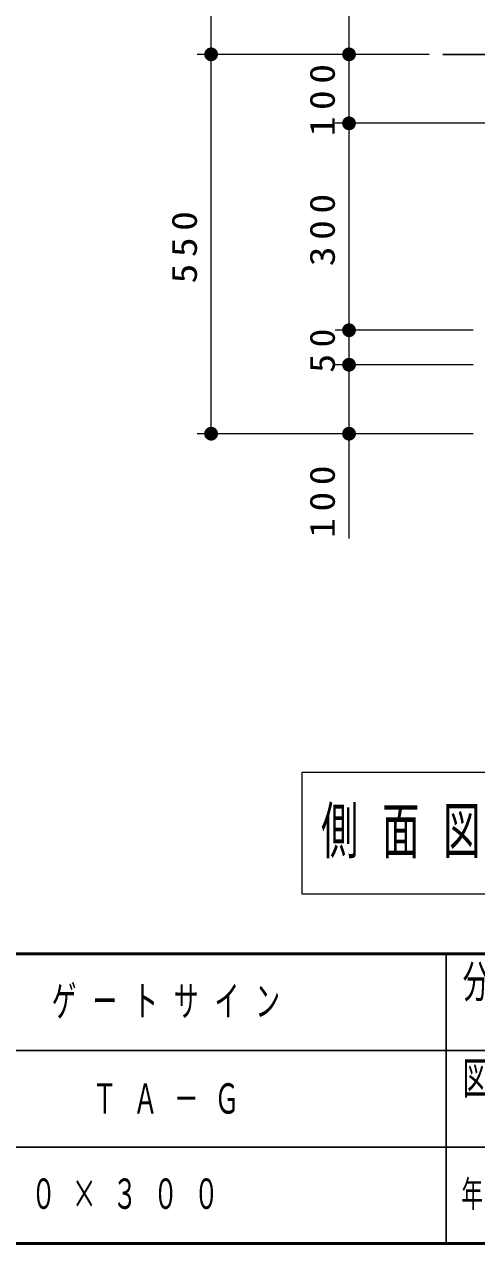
# Model space of a CAD drawing. Units: millimetres on the paper, scale 1:20. Extents: x -385 to 0, y 0 to 267.
# Drawn here: x -165.6 to -132.8, y 0 to 88.4 of the extents above; entities that cross this region are included whole.
import ezdxf

# ---------------------------------------------------------------- set-up
doc = ezdxf.new("R2010")
doc.units = ezdxf.units.MM
doc.layers.add('1_20', color=7, linetype='Continuous', lineweight=25)
doc.layers.add('NAKAMURA図枠', color=7, linetype='Continuous', lineweight=13)
doc.layers.add('図面情報', color=7, linetype='Continuous')
doc.styles.add('ＭＳ ゴシック', font='')
doc.styles.get('ＭＳ ゴシック').set_extended_font_data('MS Gothic')

# ---------------------------------------------------------------- blocks, each defined once
blk = doc.blocks.new('filled_dot')
at = {"color": 0, "linetype": 'Continuous', "lineweight": -2, "const_width": 1.25}
blk.add_lwpolyline([(-0.625, 0, 1), (0.625, 0, 1)], format="xyb", close=True, dxfattribs=at)

msp = doc.modelspace()

# ---------------------------------------------------------------- linework, layer by layer
at = {"layer": '1_20', "lineweight": 13}
for p, q in [((-152.045, 86.21), (-152.045, 186.21)), ((-142.045, 86.21), (-142.045, 166.21)), ((-136.245, 86.21), (-153.045, 86.21)), ((-152.045, 58.71), (-152.045, 86.21)), ((-136.245, 86.21), (-143.045, 86.21)), ((-142.045, 81.21), (-142.045, 86.21)), ((-130.045, 81.21), (-143.045, 81.21)), ((-142.045, 66.21), (-142.045, 81.21)), ((-133.045, 66.21), (-143.045, 66.21)), ((-142.045, 63.71), (-142.045, 66.21)), ((-133.045, 63.71), (-143.045, 63.71)), ((-142.045, 51.105), (-142.045, 63.71)), ((-143.045, 58.71), (-153.045, 58.71)), ((-133.045, 58.71), (-143.045, 58.71)), ((-145.473, 34.154), (-145.473, 25.354)), ((-97.673, 34.154), (-145.473, 34.154)), ((-145.473, 25.354), (-97.673, 25.354))]:
    msp.add_line(p, q, dxfattribs=at)
at = {"layer": '1_20'}
msp.add_line((-135.245, 86.21), (-123.557, 86.21), dxfattribs=at)
at = {"layer": 'NAKAMURA図枠', "lineweight": 50}
for p, q in [((-385, 21), (0, 21)), ((-385, 0), (0, 0))]:
    msp.add_line(p, q, dxfattribs=at)
at = {"layer": 'NAKAMURA図枠', "color": 211, "lineweight": 25}
for p, q in [((-135, 21), (-135, 0)), ((-187.5, 14), (-70, 14)), ((-242.5, 7), (0, 7))]:
    msp.add_line(p, q, dxfattribs=at)

# ---------------------------------------------------------------- block references
at = {"layer": '1_20', "lineweight": 13, "xscale": 0.4, "yscale": 0.4}
for p, rotation in [((-152.045, 86.21), 270), ((-152.045, 86.21), 90), ((-142.045, 86.21), 270), ((-142.045, 86.21), 90), ((-142.045, 81.21), 90), ((-142.045, 81.21), 270), ((-142.045, 66.21), 270), ((-142.045, 66.21), 90), ((-142.045, 63.71), 270), ((-142.045, 63.71), 90), ((-152.045, 58.71), 90), ((-142.045, 58.71), 90)]:
    msp.add_blockref('filled_dot', p, dxfattribs=dict(at, rotation=rotation))

# ---------------------------------------------------------------- texts
at = {"layer": '1_20', "char_height": 1.833, "attachment_point": 8, "rotation": 90, "style": 'ＭＳ ゴシック'}
for s, insert in [('\\T1.33;\\W1.15;100', (-143.045, 83.125)), ('\\T1.33;\\W1.15;300', (-143.045, 73.71)), ('\\T1.33;\\W1.15;550', (-153.045, 72.46)), ('\\T1.34;\\W1.1;50', (-143.045, 64.96)), ('\\T1.33;\\W1.15;100', (-143.045, 54.021))]:
    msp.add_mtext(s, dxfattribs=dict(at, insert=insert))
at = {"layer": '1_20', "insert": (-144.073, 29.754), "char_height": 3.299, "attachment_point": 4, "style": 'ＭＳ ゴシック'}
msp.add_mtext('\\T1.64;\\W0.6;側面図\u3000Ｓ＝１／２０', dxfattribs=at)
at = {"layer": 'NAKAMURA図枠', "color": 4, "style": 'ＭＳ ゴシック'}
for s, insert, char_height, attachment_point in [('\\T1.64;\\W0.6;分\u3000\u3000類', (-127.5, 20.167), 2.346, 2), ('\\T1.64;\\W0.6;図面番号', (-127.5, 13.167), 2.346, 2), ('\\T1.64;\\W0.6;年\u3000月\u3000日', (-127.5, 3.5), 1.906, 5)]:
    msp.add_mtext(s, dxfattribs=dict(at, insert=insert, char_height=char_height, attachment_point=attachment_point))
at = {"layer": '図面情報', "char_height": 2.199, "style": 'ＭＳ ゴシック'}
for s, insert, attachment_point in [('\\T1.64;\\W0.6;ゲートサイン', (-154.75, 17.5), 5), ('\\T1.64;\\W0.6;ＴＡ－Ｇ', (-154.75, 10.5), 5), ('\\T1.64;\\W0.6;基礎ブロック３００×３００×３００', (-200.5, 3.5), 4)]:
    msp.add_mtext(s, dxfattribs=dict(at, insert=insert, attachment_point=attachment_point))

doc.saveas('drawing.dxf')
